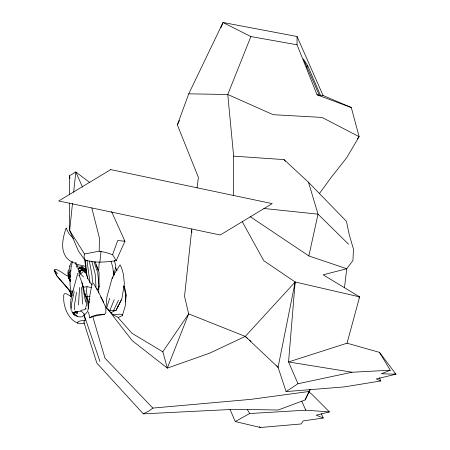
<?xml version="1.0" encoding="UTF-8"?>
<svg xmlns="http://www.w3.org/2000/svg" width="450" height="450" viewBox="0 0 450 450"><rect width="100%" height="100%" fill="white"/><g stroke="black" fill="none" stroke-linecap="round" stroke-linejoin="round"><path stroke-width="0.67" d="M97.734 289.485L98.713 289.671L99 286.296L99.067 272.132L95.04 261.681M319.252 193.77L330.817 177.902L346.68 157.736L359.117 136.688L351.304 107.533L317.093 94.849L297.039 44.786L297.062 36.501L223.042 22.5L188.741 93.836L177.351 124.892L198.399 177.407L197.066 187.852M98.696 292.956L98.741 289.626L96.401 288.832M233.297 195.435L233.646 156.15L227.762 94.489L250.881 36.568L297.039 44.786M77.49 311.226L77.468 313.762L76.708 311.417M88.47 308.796C89.944 301.247 85.011 294.412 87.081 286.695L91.524 287.55M111.544 211.506L124.937 241.284L116.218 260.657C105.733 262.176 95.012 263.244 84.746 259.898L84.026 256.618L84.527 253.98L99.18 251.196L99.45 238.162L91.823 207.951M71.522 308.312L71.724 302.867L74.228 291.611M101.672 298.564L105.812 307.423L105.874 312.739L104.597 314.263L92.722 316.519L89.713 317.835L88.571 312.109M75.859 263.728L75.909 262.507L75.836 263.925M79.538 287.528L78.531 305.044M70.684 292.663L70.734 296.584M98.843 268.318L99.208 262.316M124.071 285.812C125.713 290.919 126.877 296.634 125.246 301.871M242.274 221.704L263.762 260.685L295.172 281.993L288.562 361.946L297.973 383.738L352.035 372.234L390.257 370.232L379.479 352.356L347.04 343.198L288.562 361.946L352.035 372.234M76.466 311.417L76.269 313.746L75.375 311.586M77.546 316.26L74.272 313.819L74.436 312.086L73.468 312.519L73.108 313.633L74.514 315.118C77.288 316.918 83.711 318.555 84.206 314.117L82.592 312.272L80.73 311.068M70.318 281.514L68.383 277.442L69.306 269.083L70.071 265.933M72.512 203.304L69.66 230.456L78.367 250.875L84.746 259.898M73.676 192.167L75.797 171.979L89.674 182.447M99.877 262.384L101.042 251.229M191.835 228.926L184.528 296.348L188.674 313.886L167.338 368.111L132.221 340.65L107.589 308.925L105.992 307.401L106.909 296.983L112.039 278.572L114.632 273.448L120.049 264.859L121.478 267.598L123.486 274.511L124.341 283.781L121.877 298.873L115.954 310.483L113.462 310.776L109.856 310.421L108.574 310.112L107.589 308.925M86.552 273.898L84.538 272.019L84.746 270.135L80.483 270.377L78.84 271.294L79.374 274.326L78.981 275.648M79.11 275.147L81.939 282.454L86.04 297.293L86.501 304.819L85.736 307.305M344.498 287.567L346.736 268.723L352.952 260.494L353.452 249.109L349.267 234.799L346.466 221.361L308.526 182.323L284.051 159.615L233.646 156.15M88.644 304.819L89.786 295.768L92.205 283.196M70.031 276.216L71.207 267.058L72.371 261.827L75.859 263.666L77.079 266.518M68.321 269.679L67.832 273.218L68.383 277.442L69.778 280.001M92.07 285.114L91.142 283.59L89.978 282.746C90.157 280.8 87.683 279.782 87.834 278.089L86.4 274.264L84.724 259.307M66.167 228.302L66.206 228.015M85.927 308.059L85.922 308.942L85.736 308.666M118.412 317.357L122.389 315.602L122.58 314.55L119.863 314.156L113.074 314.854L108.574 310.112M76.522 292.41L74.565 304.577L74.587 309.786M98.398 289.575L98.983 286.515M347.04 343.198L359.623 296.882L295.172 281.993L278.072 367.352L286.104 391.579L344.379 386.899L380.79 380.947L379.491 377.724M89.021 302.844L89.286 301.539M117.709 307.44L118.001 306.073M358.847 298.046L359.623 296.882L323.139 274.826L346.736 268.723L308.852 255.954L318.026 214.161L308.526 182.323M70.358 275.406L69.525 278.814L70.425 281.391M72.444 292.843L77.749 273.375L78.154 273.302M66.049 228.386C62.162 239.226 59.282 254.604 71.156 261.568M70.504 275.04L69.525 278.814L70.476 280.614M73.058 290.441C71.061 296.713 69.924 303.412 71.106 309.954M54.034 269.826C56.936 267.345 65.689 276.109 68.366 276.21M74.272 313.819L74.801 312.154M106.538 308.284L109.671 298.316M89.719 299.413L89.82 299.115M116.218 260.657L112.584 254.717L117.714 240.514L124.937 241.284L124.087 240.188M114.081 274.596L115.853 266.057L114.356 260.46M98.994 286.38L98.055 288.793L98.286 289.581M220.944 27.681L223.042 22.5L250.881 36.568M109.856 310.421L114.233 299.683M122.389 315.602L125.353 305.539L125.73 294.823L123.784 286.217M84.195 315.45L85.371 319.866L83.773 321.913L96.846 363.122L143.308 413.854L234.456 409.303L278.179 410.006L305.128 399.943L309.746 389.621M69.452 266.479L71.781 261.444M79.29 272.891L80.483 270.377L83.284 268.627L85.545 269.19L86.136 270.27M177.351 124.892L179.46 120.448M113.462 310.776L118.479 300.308M305.128 399.943L310.41 389.346M71.651 296.758C68.13 295.172 62.944 289.941 63.726 297.737C63.146 308.385 71.241 326.498 84.532 323.139M115.954 310.483L121.281 300.009M112.039 278.572L112.961 276.891M82.918 266.344L78.615 268.532L78.188 269.269L79.144 271.086L78.84 271.294M306.551 67.399L307.665 65.649L303.345 58.911L319.213 94.956L317.093 94.849M162.686 351.934L188.674 313.886L245.273 336.403L247.916 338.647M70.363 279.889L69.525 278.814L68.895 273.066L71.004 270.354M357.373 138.892L359.117 136.688L322.082 117.433L273.139 114.694L227.762 94.489L188.741 93.836M76.837 266.569L78.013 265.118M89.713 317.835C93.96 314.994 99.517 314.134 104.597 314.263M73.108 313.633L74.436 312.086M113.074 314.854L117.686 317.154L132.03 333.326L162.877 351.838L167.338 368.111L209.588 353.199L245.273 336.403L295.172 281.993M83.498 276.879L80.55 274.011L84.746 270.135L86.254 270.726M85.731 308.79L84.876 309.577L81.383 310.337L80.28 311.147L73.468 312.519L76.894 311.704M308.846 391.511L250.965 399.347L152.876 408.082L149.091 410.901L143.308 413.854M286.104 391.579L297.973 383.738M114.649 310.793L111.268 312.581M69.632 194.659L69.615 175.703L75.797 171.979L82.541 187.127M79.054 271.097L83.284 268.627L86.181 270.54M230.018 409.376L235.277 421.554L249.694 413.539L305.764 410.186L329.439 411.919L311.991 394.397L308.773 391.838M77.884 268.762L81.461 267.024L86.422 269.477M84.246 269.595L83.284 268.627L77.884 268.836M390.257 370.232L381.369 373.753L395.966 374.203L379.479 352.356M329.439 411.919L316.226 415.17L323.303 418.027L321.216 413.674M85.371 319.866C83.773 320.738 76.382 320.642 77.659 323.37M83.188 287.325L87.081 286.695M323.303 418.027L303.171 420.919L301.185 423.956L260.404 427.5L235.277 421.554M76.449 267.053L81.461 267.024L85.545 269.19L84.161 269.061M319.016 95.158L323.061 95.479L351.304 107.533M86.878 296.651L90.084 296.679M84.538 272.019L86.501 272.087M83.272 270.619L80.483 270.377L80.55 274.011M78.615 268.532L82.772 268.926M263.801 208.468L318.026 214.161L348.525 244.198M85.134 266.254L75.949 264.189M99.18 251.196L106.166 252.534L112.584 254.717M84.206 314.117L85.191 314.325L87.688 311.332L88.312 308.036L87.525 300.347L86.344 296.859L84.476 293.704M97.369 268.706L99.022 269.241M380.79 380.947L376.29 378.939L395.966 374.203L394.813 373.449M86.276 271.131L84.746 270.135L85.494 271.17M250.082 216.568L308.852 255.954M71.319 291.589L69.367 290.233L56.458 275.406L54.292 270.793M259.324 426.634L260.404 427.5M249.508 339.998L251.094 341.348M73.446 238.562L69.176 233.944L67.123 230.366L66.521 228.409M245.273 336.403L278.072 367.352L276.75 365.715M72.686 262.254L72.371 261.827M152.876 408.082L104.991 358.206L92.722 316.519M74.514 315.118L72.304 312.334M56.458 275.406L68.844 289.766M54.759 270.354L57.482 273.639M68.383 277.442L69.176 278.449M284.051 159.615L285.294 161.297M82.665 285.486L83.644 286.92M84.527 253.98L69.66 230.456L69.638 203.079M100.569 296.955L101.216 298.007M93.341 283.016L99.669 294.221L103.731 302.406M247.241 409.365L249.694 413.539M54.45 270.624L56.739 274.68M115.498 267.559L117.073 270.478M71.921 295.504L68.816 289.581L71.809 295.582M297.062 36.501L323.061 95.479M301.804 401.226L305.764 410.186M84.499 293.754L86.04 297.293M307.665 65.649L320.417 95.164M95.996 264.769L98.291 270.382M71.668 310.522L72.264 312.238M84.116 315.028L99.973 361.496M94.089 261.996L97.791 272.947L99.006 286.076M72.191 295.611L71.179 292.241L70.048 285.03L69.964 276.851M111.015 261.219L112.697 266.946L113.884 275.383M91.766 261.011L95.203 274.101L96.024 287.213M113.209 271.114L114.069 274.517M87.739 278.719L86.867 275.068L85.354 259.903M81.894 282.583L85.607 302.124M68.895 273.066L69.463 275.811M89.364 261.079L91.946 274.972L92.565 282.594M89.978 282.746L86.957 260.072M126.067 296.083L125.488 291.358M191.661 230.321L191.919 232.403M69.615 175.703L69.958 178.493M82.575 304.149L81.574 287.319M110.728 169.599L58.714 200.976L220.208 234.99L272.222 203.619L110.728 169.599"/></g></svg>
